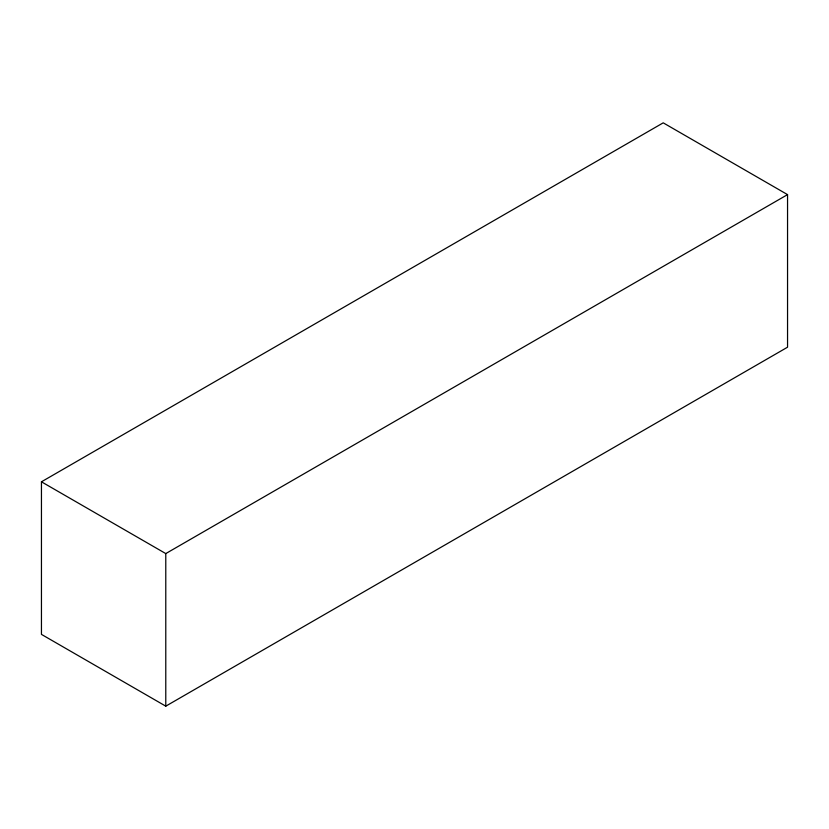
<?xml version="1.0" encoding="UTF-8"?>
<svg xmlns="http://www.w3.org/2000/svg" width="829" height="829" viewBox="0 0 829 829"><rect width="100%" height="100%" fill="white"/><g stroke="black" fill="none" stroke-linecap="round" stroke-linejoin="round"><path stroke-width="1.24" d="M41.45 481.804L663.221 122.837L787.55 194.618L787.55 347.196L165.779 706.163L41.45 634.382L41.45 481.804L165.779 553.585L787.55 194.618M165.779 553.585L165.779 706.163"/></g></svg>
